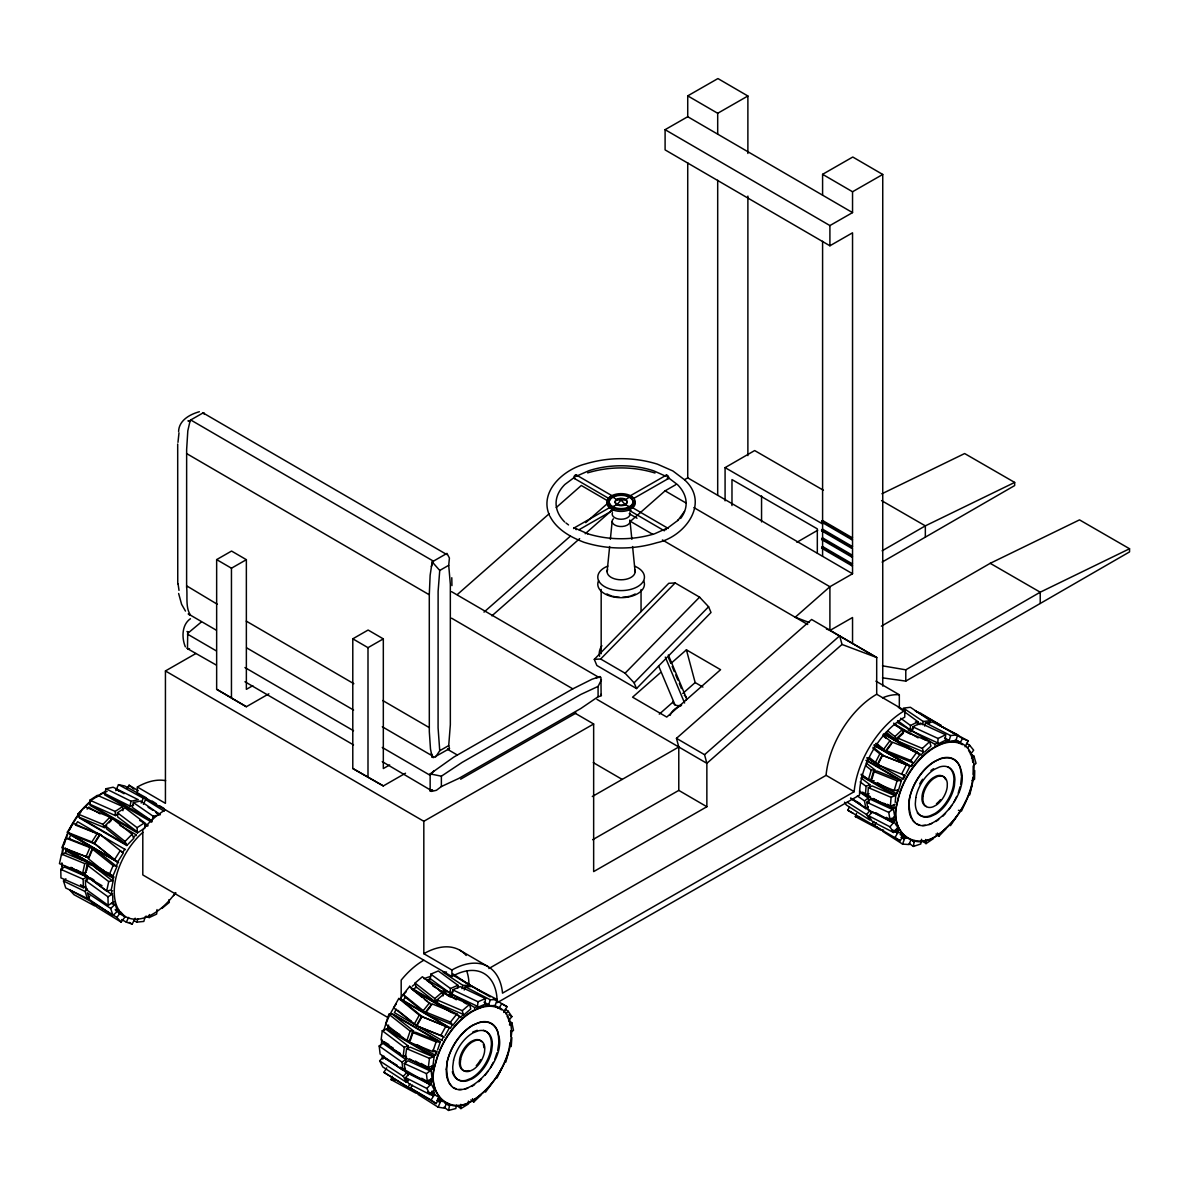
<?xml version="1.0" encoding="UTF-8"?>
<svg xmlns="http://www.w3.org/2000/svg" width="1189" height="1189" viewBox="0 0 1189 1189"><rect width="100%" height="100%" fill="white"/><g stroke="black" fill="none" stroke-linecap="round" stroke-linejoin="round"><path stroke-width="1.5" d="M177.696 444.002L177.756 583.814M429.288 594.782L430.136 575.268L432.172 561.877L446.96 553.39L449.412 558.013L448.714 565.31L450.334 584.26L450.334 724.77L448.714 745.577L449.531 748.594L433.48 757.601L432.172 757.215L430.492 749.025L429.318 731.666L429.288 594.782L186.614 453.574M974.727 770.517L974.534 779.315L972.022 780.683M177.978 442.308L179.004 432.826M204.627 414.381L203.066 412.91L446.796 554.55M488.857 968.545L826.117 775.332L826.177 774.143A71.771 41.6 -59.8 0 1 876.694 694.257L876.694 657.517L811.611 619.484L676.467 738.339L678.785 746.989L678.785 790.388L706.861 806.736L593.653 871.596L593.653 723.997L574.391 712.806M195.873 653.519L165.434 670.953L423.819 821.287L423.819 953.697L451.909 970.031A71.771 41.6 -59.8 0 1 502.427 992.042L502.486 993.157L854.192 791.681L854.267 790.477A71.771 41.6 -59.8 0 1 904.77 710.591L876.694 694.257M913.271 728.471L910.254 729.957L910.506 725.483L900.682 718.245M945.612 734.757L938.076 738.488L937.749 744.076L945.285 740.361L945.612 734.757L920.316 723.09L912.78 726.806L912.528 731.28L937.824 742.962L935 744.359L897.413 722.496M917.878 724.755L918.042 721.768L898.394 707.292M934.926 745.473L935 744.359M511.225 1046.558L511.864 1037.551M145.994 916.11L149.16 917.581L149.398 914.564M157.022 909.57L156.666 914.088L149.16 917.581M869.114 793.658L865.369 795.396L866.082 786.33L860.167 781.946M861.802 776.372L894.856 795.604L872.117 785.914L868.356 787.653L867.628 796.719L890.368 806.395L895.064 804.225M869.56 788.218L869.843 784.606L860.97 778.007M890.368 806.395L891.096 797.329L895.793 795.159L895.213 802.412M887.44 804.314L893.86 808.044L894.128 804.656M607.118 571.671L609.645 546.509M610.358 539.316L612.157 521.332M62.586 854.163L63.121 849.05M427.386 981.074L427.52 979.929L430.314 978.725L449.977 993.068L452.979 991.789M430.195 979.87L430.804 974.163L438.28 970.937L457.943 985.295L457.631 988.341M449.977 993.068L450.468 988.505L430.804 974.163M485.498 998.552L478.008 1001.762L477.413 1007.484L484.904 1004.274L485.498 998.552L460.217 986.617L452.727 989.828L452.251 994.405L477.532 1006.34L474.723 1007.544L427.52 979.929M474.604 1008.688L474.723 1007.544M908.708 806.662L909.585 798.473A37.216 21.565 -59.8 0 1 935.104 761.332A37.216 21.565 -59.8 0 1 960.623 769.238C973.345 799.84 907.623 860.033 909.139 800.063A37.394 21.67 -59.8 0 1 933.722 761.852L940.618 758.523A37.394 21.67 -59.8 0 1 960.355 767.648L961.5 776.417M960.667 784.547L961.44 777.324M972.81 777.443L972.305 782.05A54.501 31.583 -59.8 0 1 944.854 829.134C919.781 854.921 887.544 835.926 897.65 801.49A54.501 31.583 -59.8 0 1 962.421 744.7M973.152 774.381L973.197 765.984M601.456 679.722L598.082 686.41L580.812 694.45L462.031 762.446L441.372 776.194L430.15 773.89L453.782 757.096L572.801 688.862L592.018 679.231L599.984 676.6L600.965 677.552L601.114 695.937L598.082 696.754L580.812 708.51L458.642 778.498L441.372 786.538L436.408 790.299L431.577 791.384L430.15 790.923L430.15 773.89M421.114 1063.397L431.592 1069.535L432.528 1069.164L434.134 1056.486L386.915 1028.871L382.264 1030.714L381.089 1039.944L403.13 1056.545L405.612 1055.564M403.13 1056.545L404.29 1047.316L382.264 1030.714M407.634 1048.921L408.02 1045.844L385.994 1029.243L433.197 1056.843L410.294 1047.167L406.564 1048.639L405.404 1057.868L428.308 1067.559L432.959 1065.701M428.308 1067.559L429.467 1058.329L434.134 1056.486M431.592 1069.535L432.038 1066.072M446.217 1069.074L447.495 1060.737A37.216 21.506 -59.7 0 1 474.114 1024.71A37.216 21.506 -59.7 0 1 498.429 1034.876C509.546 1066.845 442.204 1123.783 446.975 1062.342A37.394 21.61 -59.7 0 1 472.746 1025.141L479.613 1022.272A37.394 21.61 -59.7 0 1 498.25 1033.211L498.904 1042.307M497.686 1050.571L498.8 1043.229M510.051 1042.708L509.07 1048.951A54.501 31.494 -59.7 0 1 480.059 1095.01C452.667 1120.395 424.428 1095.262 435.754 1062.877A54.501 31.494 -59.7 0 1 501.431 1009.862M909.169 843.417L913.39 846.419L914.371 840.549M921.549 839.3L920.762 843.997L913.39 846.419M178.603 431.548C178.855 420.43 189.794 414.381 199.351 411.736M432.172 561.877L439.737 570.452L438.117 591.26L438.087 727.891L439.737 750.72L435.605 756.962M443.973 1107.241L448.535 1110.437L449.784 1104.507L446.633 1102.664M456.472 1105.384L455.803 1108.549L448.535 1110.437M86.693 870.526L88.387 862.709L65.142 853.212L66.837 849.422M87.035 864.923L108.719 881.569L113.267 880.455L111.201 889.996L106.653 891.111L84.969 874.45L87.035 864.923L90.661 864.031L112.361 880.677L114.04 876.888M90.661 864.031L90.453 864.968L88.194 863.645M66.049 852.989L61.516 854.103L59.45 863.645L82.695 873.142L86.321 872.25M82.695 873.142L84.761 863.6L88.387 862.709M106.653 891.111L108.719 881.569M431.339 566.529L433.405 561.163L190.73 419.97L190.181 420.549M105.925 788.753L131.087 801.237L138.296 799.721L113.118 787.222L105.925 788.753L104.513 794.728L151.716 822.194M151.999 821.005L132.232 807.361L133.361 802.56L140.555 801.029L160.322 814.688L153.128 816.219L151.999 821.005L104.795 793.539L129.958 806.038L131.087 801.237M969.734 794.921L972.008 785.335M505.771 1062.178L508.461 1052.533M922.322 724.725L923.259 721.5L930.274 720.683L929.352 723.893M924.596 726.048L925.518 722.823L932.548 722.005L957.635 734.757L955.911 740.806L950.635 741.416M946.251 741.936L946.607 740.732L949.238 740.42L944.527 738.027M948.881 741.624L950.62 735.59L957.635 734.757M133.703 920.524L136.839 922.129L137.79 918.904M145.251 916.585L143.824 921.43L136.839 922.129M868.371 779.746L871.255 770.071L874.732 769.714L871.864 779.389L868.371 779.746L861.237 774.173M866.811 760.261L901.425 780.4L898.557 790.076L894.187 790.507L870.645 781.054L873.514 771.393L877.006 771.037L900.549 780.489L865.934 760.351M894.187 790.507L897.071 780.831L901.425 780.4M877.348 782.585L896.595 793.791L897.68 790.165M898.185 791.279L896.595 793.791M958.185 793.152L960.103 786.702M189.541 648.926L187.476 648.391L187.713 633.365L201.06 622.233M461.941 988.668L463.011 985.443L469.848 985.161L453.009 973.954M464.215 990.006L465.285 986.766L472.122 986.484L497.151 999.533L495.159 1005.582L490.031 1005.79M485.751 1005.968L486.152 1004.75L488.724 1004.646L484.027 1002.208M488.322 1005.864L490.314 999.815L497.151 999.533M437.611 1049.872L440.346 1041.802L393.143 1014.187L388.892 1014.276L385.608 1023.967L406.846 1040.732L410.25 1040.672L413.534 1030.982L392.296 1014.202L439.499 1041.817L415.793 1032.305L412.405 1032.379L409.12 1042.069L432.826 1051.581L437.062 1051.492L436.244 1053.9M399.757 1034.534L387.777 1027.519L388.595 1025.096M406.846 1040.732L410.131 1031.056L413.534 1030.982M432.826 1051.581L436.11 1041.891L440.346 1041.802M417.012 1044.626L434.981 1055.133L436.214 1051.507L432.826 1050.14M494.832 1059.191L497.017 1052.741M883.561 830.115L880.261 829.877L855.322 816.62L856.556 813.395M882.535 831.2L902.54 844.086L904.844 838.037L908.128 838.275M910.967 839.731L909.124 844.562L902.54 844.086M69.869 838.795L65.9 838.126L61.813 847.757L88.997 857.759L93.084 848.114L69.081 838.661L70.612 835.035L118.603 862.634M85.816 857.224L89.903 847.579L93.084 848.114M92.177 848.901L88.09 858.547L109.016 875.223L112.985 875.892L117.072 866.261L113.118 865.592L92.177 848.901L95.343 849.436L116.284 866.127L117.815 862.501M109.016 875.223L113.118 865.592M418.959 1093.598L415.778 1093.092L390.928 1079.567L392.296 1076.357M418.052 1094.43L438.147 1107.182L440.688 1101.163L445.459 1101.921M446.529 1103.392L444.493 1108.207L438.147 1107.182M115.823 790.655L118.484 784.651L124.711 785.974L146.41 797.849M141.149 803.021L143.289 798.22L147.956 799.216M143.423 804.344L145.548 799.543L150.23 800.524M965.795 801.386L961.529 810.987L958.423 810.318M190.181 420.505L187.817 430.79L186.643 449.487L186.614 586.994C187.669 595.912 185.246 608.292 190.73 615.308L216.264 630.17M954.187 801.668L956.744 796.377M496.987 1077.992L501.624 1068.48M121.664 919.558L126.302 922.144L128.635 917.388M126.302 922.144L132.232 924.106L135.145 918.176M873.098 747.212L882.743 754.97L877.898 764.408L875 763.293L879.83 753.856L872.949 748.312M866.677 757.869L902.644 778.795L904.457 775.258L877.274 764.616L882.104 755.178L909.288 765.82L874.673 745.681M905.988 773.965L910.016 766.102L906.39 764.705L901.559 774.143L905.186 775.54L903.372 779.077L902.644 778.795M490.522 1067.603L493.272 1062.386M954.678 740.331L960.013 743.14L962.51 738.443L968.188 740.925L965.067 746.781M451.597 618.191L572.801 688.862M402.194 1000.217L398.761 998.492L393.589 1007.782L416.878 1025.78L421.174 1018.052M442.308 1040.598L394.406 1012.642L396.338 1009.164M414.129 1024.413L419.286 1015.124L398.761 998.492M441.609 1040.256L443.556 1036.778L416.388 1025.735L421.56 1016.446L449.397 1027.831L445.102 1035.574M416.388 1025.735L440.792 1035.396L445.964 1026.107M494.015 1005.418L499.023 1008.302L501.684 1003.694L507.049 1006.697L503.735 1012.448M853.033 813.291L847.712 810.185L849.496 807.123M873.96 821.361L872.176 824.423L879.771 828.852M876.234 822.684L874.45 825.746L900.236 840.757L903.595 835.02L895.124 830.071M898.275 831.899L894.931 837.651L900.236 840.757M900.103 834.529L904.918 837.338L905.587 836.179M186.614 586.994L187.149 586.147L217.379 604.309M383.898 1072.344L413.222 1090.476L383.898 1072.344L386.722 1067.856M408.228 1086.85L410.116 1083.848M431.488 1092.513L439.633 1097.967L436.095 1103.585L410.502 1088.173L412.39 1085.185M436.095 1103.585L431.102 1099.959L434.639 1094.341M437.805 1098.695L440.792 1100.449L441.505 1099.32M117.622 861.98L114.516 859.692L120.178 850.715L123.299 853.003L117.622 861.98L67.312 832.226L72.975 823.249L100.069 834.782L75.472 825.077L77.597 821.718L125.425 849.645M67.312 832.226L91.895 841.931L97.572 832.954M114.516 859.692L94.169 843.254L99.846 834.277L102.328 836.105M94.169 843.254L116.998 861.535L69.794 834.054L94.392 843.759L99.118 836.283M124.8 849.184L122.675 852.543L99.846 834.277M127.164 788.158L129.096 785.201L138.206 790.655M950.457 825.642L956.387 816.888M948.926 809.59L951.72 805.518M684.463 511.389L677.849 520.514L678.488 519.935L667.876 527.857L654.559 533.802C632.697 540.43 609.036 540.401 587.217 533.638M485.513 1092.126L491.711 1083.61M115.496 910.388L120.015 913.182L118.41 911.398L119.197 910.343M116.894 917.418L120.788 912.112L125.053 916.838L121.159 922.129L97.097 907.296L92.831 902.57L116.894 917.418L121.159 922.129M891.022 744.537L885.82 751.597L883.695 749.233L889.937 740.762L882.743 734.965M885.968 750.541L892.211 742.085L917.016 751.983L919.677 754.941L913.434 763.412L910.774 760.44L885.968 750.541L888.094 752.919L912.899 762.818L911.101 766.578L912.662 764.468M910.774 760.44L917.016 751.983M485.008 1075.302L487.936 1071.348M967.474 748L969.585 745.221L966.583 743.348M970.506 754.346L973.672 750.17L969.585 745.221M405.642 997.72L403.22 994.48L409.7 986.305L431.681 1005.106M403.22 1000.796L405.167 997.081L425.201 1013.281L430.596 1006.474M425.201 1013.281L423.269 1010.68L429.749 1002.505M425.543 1012.017L432.008 1003.843L456.918 1013.92L459.34 1017.16L452.86 1025.334L450.438 1022.094L425.543 1012.017L427.475 1014.618L452.37 1024.695L450.423 1028.411M450.438 1022.094L456.918 1013.92M505.994 1013.875L508.179 1011.2L505.206 1009.312M508.595 1020.638L511.894 1016.61L508.179 1011.2M173.579 895.659L175.779 892.984M844.547 802.189L846.315 805.012L870.11 820.217L866.573 814.554L869.902 810.616L850.581 798.28M897.68 827.559L893.519 832.478L872.369 821.525L868.847 815.877L872.176 811.938L893.325 822.892L876.011 812.815M893.519 832.478L889.981 826.831L894.158 821.911L886.281 817.333M899.018 829.669L898.171 830.665L896.848 828.54M408.734 1079.85L406.445 1082.362L382.799 1066.949L379.663 1060.87L383.958 1056.159M406.445 1082.362L403.309 1076.298L406.742 1072.523L383.096 1057.095L397.26 1065.389M421.723 1078.245L431.161 1083.774L434.297 1089.837L430.002 1094.564L408.704 1083.699L405.583 1077.62L409.016 1073.845L430.314 1084.71L400.411 1067.217M430.002 1094.564L426.881 1088.485L431.161 1083.774M942.699 816.353L945.523 813.395M936.04 833.979L938.864 836.239L945.85 828.941M106.668 825.181L104.335 827.589L79.232 817.229L126.45 844.695L106.609 828.911L105.212 825.671L112.242 818.463L132.068 834.232L133.807 838.29L126.792 845.498L79.589 818.032L77.85 813.989L84.865 806.766L109.968 817.14L111.35 820.38L109.016 822.788M87.124 809.115L88.878 807.301L100.114 813.841M104.335 827.589L102.953 824.349L109.968 817.14M126.792 845.498L125.053 841.455L132.068 834.232M133.465 837.472L136.096 834.767L120.044 825.434M594.292 659.375L668.768 583.294L675.144 582.937L699.563 597.146L708.599 606.747L711.007 612.498L636.531 688.565L596.863 665.498L594.292 659.375L600.653 659.003L625.072 673.212L634.109 682.813L636.531 688.565M600.653 659.003L675.144 582.937M625.072 673.212L699.563 597.146M634.109 682.813L708.599 606.747M478.647 1081.737L481.515 1078.928M470.918 1099.81L473.742 1102.054L480.876 1095.143M89.77 896.209L87.377 898.453L65.752 887.99L63.478 881.019L65.885 878.775M87.377 898.453L85.103 891.468L87.496 889.223M114.337 901.648L113.445 902.496L114.293 905.111L111.38 903.15M110.696 908.485L115.184 904.279L117.458 911.25L112.955 915.456L89.636 899.776L87.377 892.79L110.696 908.485L112.955 915.456M902.124 729.808L903.254 733.316L896.06 740.034L894.931 736.541L902.124 729.808L893.652 723.135M921.074 755.297L923.496 751.909L898.334 741.356L897.205 737.864L904.398 731.131L929.575 741.683L930.987 746.053L924.983 751.656M923.779 752.786L922.367 748.416L929.575 741.683M433.792 770.858L430.15 775.317L382.264 747.45M971.547 758.359L973.969 756.174L971.071 754.198M973.613 765.523L976.035 763.338L973.969 756.174M457.319 594.545L549.259 513.663M556.229 507.54L581.302 485.484L607.832 500.911M484.012 612.112L570.378 536.135M585.701 522.655L607.995 503.051M491.889 615.843L579.652 538.647M585.226 533.742L611.696 510.467M675.664 484.77L665.097 490.834L630.408 521.347L652.806 534.381M660.177 672.9L632.578 697.185L666.747 717.071L720.579 669.704L686.41 649.833L671.22 663.18M659.271 714.143L673.078 702M682.739 693.499L695.164 682.56L686.41 649.833M706.861 806.736L706.861 763.323L704.557 754.688L839.687 635.818L842.005 644.453L876.873 657.591L829.907 630.467L829.907 586.727L693.9 507.584M842.005 644.453L706.861 763.323L596.937 699.355M190.418 618.741C181.664 624.79 181.635 637.958 185.35 646.831M416.209 987.658L415.08 983.065L422.392 976.749L442.115 992.265L443.036 995.936M413.475 990.036L415.987 986.736L435.709 1002.253L438.147 1000.142M435.709 1002.253L434.802 998.582L442.115 992.265M437.062 999.904L444.389 993.588L469.61 1004.363L470.755 1008.956L463.428 1015.272L462.283 1010.68L437.062 999.904L437.983 1003.575L463.205 1014.351L460.678 1017.635M462.283 1010.68L469.61 1004.363M509.412 1024.829L511.864 1022.793L508.981 1020.801M511.047 1032.334L513.499 1030.298L511.864 1022.793M161.927 908.426L169.314 902.392L168.793 899.865M868.356 806.736L865.874 808.683L864.507 800.925L868.208 798.012L859.602 792.023M883.917 803.274L893.37 808.773L894.737 816.516L890.1 820.172L868.148 809.991L866.781 802.248L870.482 799.335L892.434 809.501L873.558 798.518M890.1 820.172L888.733 812.414L893.37 808.773M891.126 818.285L894.321 820.157L895.258 819.429M575.313 476.685L564.924 484.428A65.023 37.543 0 0 0 564.671 521.986M935.936 821.51L938.716 819.489M405.434 1068.406L402.937 1070.204L380.123 1054.049L379.187 1045.993L383.869 1042.619L393.306 1048.148M402.937 1070.204L402.001 1062.149L405.746 1059.458L382.932 1043.303L400.247 1053.424M415.347 1061.034L431.087 1070.234L432.008 1078.289L427.327 1081.663L405.211 1071.527L404.275 1063.486L408.02 1060.781L430.15 1070.903L409.685 1058.938M404.275 1063.486L426.405 1073.608L431.087 1070.234M428.426 1080.236L431.429 1081.99L432.365 1081.306M921.817 840.415L926.023 843.625L933.543 838.513M92.266 799.647L102.432 792.914A54.991 31.865 -59.8 0 1 105.806 791.354M471.81 1086.478L474.604 1084.636M118.439 813.648L115.437 815.609L90.141 804.373L137.344 831.839L117.696 816.932L117.443 812.741L124.979 807.836L144.627 822.758L144.939 827.99L137.404 832.894L90.201 805.429L89.888 800.197L97.409 795.292L122.705 806.514L122.957 810.705M89.888 800.197L115.17 811.418L122.705 806.514M137.404 832.894L137.092 827.663L144.627 822.758M144.88 826.935L147.704 825.092L139.678 820.425M456.71 1105.413L460.916 1108.594L468.466 1103.957L468.377 1101.118M85.861 886.236L83.349 887.752L60.951 877.883L60.758 869.322L65.469 866.484M60.758 869.322L83.156 879.176L86.931 876.902L87.005 880.336M112.717 895.659L112.881 902.51L108.169 905.349L85.623 889.075L85.43 880.499L89.19 878.225L111.736 894.514L111.662 891.304L112.613 890.724M108.169 905.349L107.961 896.788L112.687 893.95M725.082 500.837L725.082 467.634L754.658 450.557L823.412 490.254M796.898 542.273L817.705 530.249M882.119 550.819L925.339 525.865L1014.663 482.422L1014.663 485.573L882.119 562.1M881.376 626.157L990.214 563.318L1079.523 519.875L1129.55 548.753L1129.55 551.904L905.78 681.104L882.476 677.849M882.476 665.825L905.78 669.823L1040.226 592.196L1129.55 548.753M687.732 116.715L665.097 129.675L829.907 225.568L852.543 212.608L687.732 116.715L687.732 95.863L717.933 78.563L747.881 95.997L747.881 153.455M687.732 95.863L717.695 113.282L747.881 95.997M190.641 420.014L203.141 412.865M822.595 195.174L822.595 174.322L852.781 157.022L882.743 174.456L882.743 686.098M822.595 174.322L852.543 191.756L882.743 174.456M268.877 693.811L246.361 706.727L216.651 689.293L216.651 559.603L231.558 551.057L246.361 559.677L246.361 689.352L252.796 685.667M216.651 559.603L231.454 568.208L246.361 559.677M665.097 129.675L665.097 149.888L829.907 245.781L852.543 232.806L852.543 537.933L851.606 538.483L851.606 539.568L852.543 539.018L852.543 546.613L851.606 547.163L821.644 529.729L822.595 529.194L852.543 546.613M439.737 570.452L448.714 565.31M405.523 773.207L383.319 785.929L352.791 768.495L352.791 638.82L368.114 630.036L383.319 638.879L383.319 768.57L389.665 764.928M573.96 528.05L610.18 507.302M630.051 495.917L666.286 475.154M631.047 496.006L625.355 499.811A5.975 3.448 0 0 0 624.121 499.261M609.779 508.208A1.992 1.144 60.2 0 1 611.176 507.391L616.868 504.686L621.119 500.079L625.355 499.811M352.791 638.82L367.995 647.663L383.319 638.879M579.102 529.699L612.172 510.75M633.618 498.473L668.263 478.617M684.715 479.583L687.732 477.859L852.543 573.752L829.907 586.727L795.218 617.24L809.085 622.456M851.606 539.568L821.644 522.134L821.644 521.05L822.595 520.514L852.543 537.933M821.644 522.134L822.595 521.599L822.595 529.194M821.644 529.729L821.644 530.814L822.595 530.279L822.595 537.874L852.543 555.308L851.606 555.843L851.606 556.928L852.543 556.393L852.543 563.987L851.606 564.522L851.606 565.607L852.543 565.072L852.543 573.752M439.737 750.72L448.714 745.577M432.172 757.215L433.405 756.516M851.606 556.928L821.644 539.494L822.595 537.874M821.644 539.494L822.595 538.959L822.595 546.554L852.543 563.987M851.606 565.607L821.644 548.174L822.595 546.554M821.644 548.174L822.595 547.639L822.595 556.318M821.644 530.814L851.606 548.248L852.543 547.698L852.543 555.308M460.633 779.181L576.085 713.043M423.819 821.287L593.653 723.997M829.907 630.467L852.543 617.507L852.543 643.457M592.3 796.526L678.785 746.989M592.672 839.716L678.785 790.388M497.195 1002.684L859.484 795.144L859.87 788.114A63.805 36.978 -59.8 0 1 904.77 717.101L904.77 710.591M910.506 725.483L918.042 721.768M881.941 493.762L964.636 453.544L1014.663 482.422M866.082 786.33L869.843 784.606M893.86 808.044L894.797 807.613M449.204 749.174L447.554 749.04M576.903 475.972L588.823 470.74A65.023 37.543 0 0 1 653.846 470.889L665.691 476.18M450.468 988.505L457.943 985.295M929.055 824.661L931.834 823.487M404.29 1047.316L408.02 1045.844M472.791 1032.037L477.25 1030.283M464.988 1089.154L467.738 1088.173M430.15 790.923L432.573 790.165M587.663 472.865C609.526 466.237 633.187 466.266 655.02 473.014M596.343 677.745L599.048 677.329M129.958 806.038L133.554 805.265M870.645 781.054L874.138 780.712M922.545 825.538L925.369 825.27M432.216 790.12L430.388 789.986L382.264 761.629M446.529 972.052L443.111 972.201L463.011 985.443M387.777 1027.519L388.625 1027.504M434.981 1055.133L435.828 1055.119M458.642 1089.525L461.391 1089.481M855.322 816.62L858.621 816.858M390.928 1079.567L395.699 1080.34M112.197 875.758L64.994 848.292L103.547 870.407M916.882 824.051L919.677 824.913M826.429 628.996L829.907 630.304M879.83 753.856L882.743 754.97M877.274 764.616L880.172 765.731M882.104 755.178L906.39 764.705M65.9 838.126L89.903 847.579M64.994 848.292L88.997 857.759M448.714 1027.489L421.56 1016.446M873.514 771.393L897.071 780.831M412.405 1032.379L436.11 1041.891M61.516 854.103L84.761 863.6M77.85 813.989L102.953 824.349M897.205 737.864L922.367 748.416M453.232 1087.549L455.892 1088.663M406.564 1048.639L429.467 1058.329M868.356 787.653L891.096 797.329M64.533 867.049L86.931 876.902M573.99 527.648L587.693 533.772M912.78 726.806L938.076 738.488M866.781 802.248L888.733 812.414M452.727 989.828L478.008 1001.762M63.478 881.019L85.103 891.468M419.286 1015.124L422.036 1016.491L401.51 999.875L449.397 1027.831M440.792 1035.396L444.24 1037.12M925.518 722.823L950.62 735.59M405.583 1077.62L426.881 1088.485M868.847 815.877L889.981 826.831M465.285 986.766L490.314 999.815M118.484 784.651L143.289 798.22M124.102 793.702L116.344 789.451L119.495 791.279M352.791 768.495L383.319 785.929M482.571 992.429L454.466 976.08M129.14 922.382L132.232 924.106M968.188 740.925L937.913 724.443L962.51 738.443M956.461 740.361L959.538 742.114M955.406 740.509L960.013 743.14M410.502 1088.173L431.102 1099.959M881.569 500.599L925.339 525.865L925.339 537.146M990.214 563.318L1040.226 592.196L1040.226 603.477M725.082 467.634L822.625 523.963M821.644 521.05L852.543 539.018M821.644 538.409L852.543 556.393M821.644 547.089L852.543 565.072M665.097 490.834L685.89 502.932M576.308 474.961L612.261 495.872M631.968 507.346L667.921 528.258M611.25 495.962L616.898 499.796L621.119 500.079L625.325 504.701L630.973 507.435A1.992 1.159 -59.8 0 1 632.385 508.253M574.302 478.409L608.694 498.414M629.977 510.794L664.354 530.799M629.219 513.707L637.022 518.241M662.407 539.955L807.688 624.493M875.936 681.163L899.33 694.777L899.33 707.396M956.253 740.123L959.389 741.951M915.456 721.842L920.167 724.591M908.173 729.912L911.324 731.74M922.337 738.146L925.488 739.989M894.5 724.131L918.116 737.864M894.782 724.993L904.235 730.492M907.37 732.32L910.521 734.148M884.824 733.494L920.791 754.421M888.034 736.065L894.321 739.736M884.512 734.207L912.84 750.69M915.991 752.518L919.142 754.346M883.472 733.881L914.95 752.191M874.599 745.057L910.566 765.984M873.826 745.042L910.016 766.102M861.178 775.02L895.793 795.159M695.164 682.56L702.922 687.079M862.545 792.112L870.407 796.689M826.117 775.332L854.192 791.681M850.834 798.176L860.271 803.66M911.027 839.895L914.163 841.723L911.354 839.716M901.693 836.209L904.844 838.037M901.232 837.413L904.383 839.241L901.307 837.264M847.712 810.185L877.497 827.529M451.493 591.632L598.379 677.091M676.467 738.339L704.557 754.688M593.281 762.61L622.174 779.419M246.272 621.134L353.832 683.705M382.739 700.529L429.288 727.609M447.688 749.412L457.319 755.015M246.599 647.827L353.579 710.056M382.308 726.776L431.8 755.58M187.476 634.109L216.22 650.829M244.949 667.549L353.519 730.73M216.22 665.023L187.713 648.793M244.949 681.743L353.519 744.909M216.651 689.293L231.454 697.898L231.454 568.208M231.558 698.106L246.361 706.727M459.846 950.219L487.936 966.553M497.106 1001.123L496.809 996.114A63.805 36.978 -59.8 0 0 451.909 976.541L137.359 793.524L137.359 787.014L165.434 803.348L165.434 670.953M155.685 812.34L158.836 814.183L155.818 812.087M388.342 1017.799L142.799 874.926L142.799 829.818A63.805 36.978 -59.8 0 1 165.434 809.858M106.698 872.236L112.985 875.892M65.93 849.645L113.133 877.11M65.722 850.581L82.294 860.212M96.354 868.401L112.925 878.047M76.572 869.858L87.585 876.263M90.736 878.091L93.886 879.919M70.954 867.331L94.555 881.064M70.879 867.569L102.031 885.701M80.466 884.765L86.752 888.436M115.199 909.54L118.41 911.398M118.766 913.182L125.053 916.838M477.205 989.426L490.21 996.887M493.272 998.671L507.049 1006.697M495.962 1006.518L499.023 1008.302M902.927 836.164L904.918 837.338M428.961 981.995L432.112 983.838M443.125 990.274L446.276 992.116M449.427 993.959L452.578 995.802M463.591 1002.238L466.742 1004.081M432.751 985.949L456.353 999.756M439.276 990.556L444.002 993.32M447.138 995.148L450.289 996.991M413.237 989.114L460.455 1016.729M409.7 986.305L411.647 988.906L454.124 1013.756M413.698 990.467L451.463 1012.552M402.729 1000.142L449.947 1027.757M384.389 1041.921L388.877 1044.551M403.398 1055.267L406.534 1057.095M431.622 1091.309L434.609 1093.063L433.435 1090.789M430.314 1094.311L433.301 1096.065M444.805 1102.931L449.531 1105.681L444.983 1102.485M437.537 1099.32L440.688 1101.163M437.032 1100.524L440.183 1102.366L437.091 1100.405M461.406 980.004L480.297 991.091M151.791 800.866L156.428 803.764M159.534 805.696L164.171 808.594M145.548 799.543L164.141 811.151M148.075 807.242L152.712 810.155M508.907 1014.722L511.894 1016.61M847.237 802.218L866.573 814.554M379.663 1060.87L403.309 1076.298M930.274 720.683L910.432 707.292L903.417 708.124L923.259 721.5M133.361 802.56L153.128 816.219M857.328 795.931L864.507 800.925M851.517 798.696L865.874 808.683M379.187 1045.993L402.001 1062.149M85.43 880.499L107.961 896.788M438.919 1099.097L440.792 1100.449M897.621 720.668L910.254 729.957M91.895 841.931L94.392 843.759M859.439 790.997L865.369 795.396M684.448 479.717L672.915 470.978L657.354 464.126C634.019 456.903 608.723 456.858 585.36 463.963L584.869 464.082C563.779 469.596 538.959 491.28 549.392 515.238M667.282 476.893L677.552 484.681A65.023 37.543 0 0 1 680.613 518.478M565.964 522.967L568.55 524.929M117.443 812.741L137.092 827.663M866.187 763.041L874.732 769.714M865.547 765.612L871.255 770.071M415.08 983.065L434.802 998.582M887.871 730.967L894.931 736.541M886.177 732.231L896.06 740.034M388.892 1014.276L410.131 1031.056M105.212 825.671L125.053 841.455M869.649 757.765L876.531 763.293M868.119 757.75L875 763.293M883.427 736.169L886.31 738.488M876.516 743.422L883.695 749.233M875.758 743.467L885.82 751.597M411.647 988.906L421.664 997.006M424.518 999.325L427.386 1001.628M403.22 994.48L423.269 1010.68M129.096 785.201L133.926 789.11M397.706 1010.264L411.394 1021.351M912.483 820.247L915.04 822.625M889.937 740.762L892.062 743.125M449.16 1083.298L451.523 1085.929M600.965 694.346L601.456 695.372M685.087 480.297C710.115 503.69 684.255 536.997 657.354 542.585L656.878 542.704C633.499 549.794 608.203 549.764 584.869 542.541L584.379 542.422C570.705 537.205 556.779 529.655 549.838 516.085M185.484 611.087L181.605 604.324L178.632 593.504M894.158 821.911L896.803 826.147M869.902 810.616L871.671 813.439M406.742 1072.523L408.303 1075.555M432.335 756.055L431.339 753.499M599.746 677.537L599.984 676.6M909.674 814.391L911.606 818.626M937.437 833.043L938.864 836.239M136.096 834.767L136.438 835.585M88.878 807.301L89.234 808.119M668.307 654.99L686.157 697.453M668.59 658.007L670.73 663.105M672.171 666.494L674.312 671.592M675.738 674.995L677.879 680.078M679.305 683.482L681.446 688.58M665.305 657.116L684.611 703.011M658.572 665.825L674.995 704.869M446.752 1077.071L448.402 1081.574M472.523 1098.666L473.742 1102.054M179.004 590.368L178.053 583.68M893.816 817.244L894.321 820.157M868.208 798.012L869.04 802.664M62.066 863.095L62.512 866.677M908.693 806.9L909.466 813.217M972.78 762.476L972.364 758.983A54.501 31.583 -59.8 0 0 968.545 750.437M431.072 1078.958L431.429 1081.99M426.405 1073.608L427.327 1081.663M405.746 1059.458L406.133 1062.684M630.066 521.377L631.864 539.36M632.593 546.554L635.104 571.731M925.666 839.508L926.023 843.625M61.709 863.303L62.2 870.125M446.187 1069.297L446.618 1075.852M510.676 1030.729L511.017 1036.466M147.704 825.092L147.763 826.147M115.17 811.418L115.437 815.609M469.105 986.35L468.719 979.766A63.805 36.978 -59.8 0 0 466.712 970.982M460.782 1104.343L460.916 1108.594M451.79 577.735L451.939 585.627M83.156 879.176L83.349 887.752M905.78 669.823L905.78 681.104M852.543 191.756L852.543 212.608M851.606 547.163L851.606 548.248M829.907 225.568L829.907 245.781M822.595 241.263L822.595 520.514M817.319 553.004L817.319 528.867L731.978 479.583L731.978 505.578M761.554 495.932L761.554 521.926M747.881 196.096L747.881 455.625M717.695 113.282L717.695 134.134M717.695 180.282L717.695 495.293M687.732 162.848L687.732 477.859M641.049 589.536L641.049 611.577M601.173 589.447L601.173 653.757M598.082 686.41L598.082 696.754M451.909 970.031L451.909 976.541M441.372 776.194L441.372 786.538M401.183 1000.008L401.183 980.152A63.805 36.978 -59.8 0 1 423.819 960.207M367.995 647.663L367.995 777.353M137.359 787.014A71.771 41.6 -59.8 0 1 165.657 780.668M635.164 593.98A19.931 11.504 0 0 1 631.017 595.793M629.471 596.254A19.931 11.504 0 0 1 622.768 597.279M619.306 597.279A19.931 11.504 0 0 1 612.617 596.224M611.072 595.748A19.931 11.504 0 0 1 606.955 593.92M643.665 580.752A23.319 13.465 0 0 1 621.03 597.651A23.319 13.465 0 0 1 598.602 580.648M634.569 566.127A23.319 13.465 0 0 1 638.478 586.118A23.319 13.465 0 0 1 603.626 586.043A23.319 13.465 0 0 1 607.817 566.068M599.613 656.313A21.253 14.996 -15 0 1 601.902 645.716M684.314 695.372A7.045 5.261 -22.8 0 1 686.276 700.247M681.624 705.003A7.045 5.261 -22.8 0 1 672.855 701.451M423.819 953.697A71.771 41.6 -59.8 0 1 466.192 955.466M882.595 697.824A63.805 36.978 -59.8 0 1 899.33 694.777M670.135 715.332A15.947 11.266 -15 0 1 681.074 705.716M634.644 569.635A14 8.085 0 0 1 621.059 579.786A14 8.085 0 0 1 607.609 569.576M629.769 520.039A8.962 5.172 0 0 1 619.915 526.489A8.962 5.172 0 0 1 613.375 518.761M629.769 512.741A8.962 5.172 0 0 1 621.074 519.236A8.962 5.172 0 0 1 612.469 512.712M634.644 501.268A14 8.085 0 0 1 633.202 507.406M608.961 507.346A14 8.085 0 0 1 609.021 499.261M630.973 510.69A1.992 1.159 -59.8 0 1 629.561 509.873A1.992 1.159 -59.8 0 1 630.973 507.435L630.973 509.07A14 8.085 0 0 1 611.176 509.026L611.176 507.391A1.992 1.144 60.2 0 1 612.588 509.843A1.992 1.144 60.2 0 1 611.176 510.646M629.694 496.437A1.992 1.144 60.2 0 1 631.418 496.274A1.992 1.144 60.2 0 1 632.399 498.845M610.031 497.478A1.992 1.159 -59.8 0 1 611.443 495.872A1.992 1.159 -59.8 0 1 612.617 496.393M626.306 500.539A5.975 3.448 0 0 1 623.616 505.384A5.975 3.448 0 0 1 615.486 503.423A5.975 3.448 0 0 1 619.588 498.904M665.87 476.076A1.992 1.144 60.2 0 1 667.282 475.258A1.992 1.144 60.2 0 1 668.679 477.71A1.992 1.144 60.2 0 1 667.282 478.513M665.691 529.878A1.992 1.159 -59.8 0 1 668.144 528.466M574.941 478.468A1.992 1.159 -59.8 0 1 573.945 477.042A1.992 1.159 -59.8 0 1 575.669 474.901A1.992 1.159 -59.8 0 1 576.68 476.313M610.73 505.682A11.964 6.911 0 0 1 621.163 495.337A11.964 6.911 0 0 1 631.448 505.726M629.546 507.153A11.964 6.911 0 0 1 627.049 508.238M624.166 508.922A11.964 6.911 0 0 1 617.968 508.907M615.099 508.208A11.964 6.911 0 0 1 612.617 507.108M573.603 528.57A1.992 1.144 60.2 0 1 574.763 528.05A1.992 1.144 60.2 0 1 576.175 529.67M61.665 855.411A54.991 31.865 -59.8 0 1 91.033 800.687M175.571 892.612A54.501 31.583 -59.8 0 1 118.023 908.664A54.501 31.583 -59.8 0 1 142.799 832.374M64.265 844.249A54.501 31.583 -59.8 0 1 68.278 832.894M69.75 829.669A54.501 31.583 -59.8 0 1 81.06 811.686M84.419 807.762A54.501 31.583 -59.8 0 1 90.379 801.876M96.056 797.358A54.501 31.583 -59.8 0 1 107.114 791.384M483.329 1044.388A17.285 9.988 -59.7 0 1 483.864 1047.702M480.624 1059.667A17.285 9.988 -59.7 0 1 476.269 1065.656M468.912 1070.605A17.285 9.988 -59.7 0 1 459.355 1062.936L459.653 1059.117A17.285 9.988 -59.7 0 1 471.126 1041.549L474.322 1040.048A17.285 9.988 -59.7 0 1 481.991 1041.832M483.403 1030.269A27.912 16.126 -59.7 0 1 491.414 1044.522L490.611 1050.853A27.912 16.126 -59.7 0 1 471.082 1078.349L465.984 1080.355A27.912 16.126 -59.7 0 1 455.09 1077.368M454.198 1076.194A27.912 16.126 -59.7 0 1 452.355 1071.705M507.064 1016.223A54.501 31.494 -59.7 0 1 510.334 1025.304M382.888 1059.146A54.501 31.494 -59.7 0 1 382.07 1055.862M381.387 1044.7A54.501 31.494 -59.7 0 1 381.907 1039.468M383.75 1030.61A54.501 31.494 -59.7 0 1 396.353 1003.739M399.489 999.444A54.501 31.494 -59.7 0 1 406.266 991.671M412.345 986.157A54.501 31.494 -59.7 0 1 415.184 983.987M424.087 978.77A54.501 31.494 -59.7 0 1 430.73 976.437M945.641 779.612A17.285 10.017 -59.8 0 0 936.159 776.12L932.949 777.829A17.285 10.017 -59.8 0 0 922.07 795.827L921.965 799.558A17.285 10.017 -59.8 0 0 926.394 806.543M940.44 799.721A17.285 10.017 -59.8 0 1 936.442 803.734M947.722 766.786A27.912 16.17 -59.8 0 1 953.979 779.092L953.459 785.305A27.912 16.17 -59.8 0 1 934.822 813.588L929.664 815.951A27.912 16.17 -59.8 0 1 917.343 812.845M919.706 783.878A27.912 16.17 -59.8 0 1 922.634 779.256M930.942 770.531A27.912 16.17 -59.8 0 1 933.528 768.763M923.006 796.362L922.902 800.108A17.285 10.017 -59.8 0 0 933.127 806.781L936.323 805.057A17.285 10.017 -59.8 0 0 947.217 787.073L947.306 783.328A17.285 10.017 -59.8 0 0 937.095 776.655L933.885 778.379A17.285 10.017 -59.8 0 0 923.006 796.362M189.66 614.862L188.219 613.91L189.66 614.891M204.122 413.326L202.68 412.628L204.122 413.356M896.922 804.076C889.194 829.967 913.524 853.613 937.155 835.198A54.991 31.865 -59.8 0 0 973.286 779.003L974.088 766.86A54.991 31.865 -59.8 0 0 943.219 742.976L933.068 747.881A54.991 31.865 -59.8 0 0 896.922 804.076M460.589 1059.667L460.292 1063.486A17.285 9.988 -59.7 0 0 469.848 1071.14L473.044 1069.639A17.285 9.988 -59.7 0 0 484.518 1052.072L484.8 1048.252A17.285 9.988 -59.7 0 0 475.258 1040.583L472.063 1042.084A17.285 9.988 -59.7 0 0 460.589 1059.667M915.812 797.596L915.307 803.809A27.912 16.17 -59.8 0 0 930.601 816.486L935.758 814.123A27.912 16.17 -59.8 0 0 954.395 785.84L954.916 779.627A27.912 16.17 -59.8 0 0 939.607 766.95L934.465 769.313A27.912 16.17 -59.8 0 0 915.812 797.596M434.936 1065.478C426.42 1089.852 446.901 1117.942 472.286 1100.613A54.991 31.776 -59.7 0 0 510.185 1045.904L511.582 1033.509A54.991 31.776 -59.7 0 0 482.927 1006.548L472.836 1010.754A54.991 31.776 -59.7 0 0 434.936 1065.478M453.559 1060.335L452.741 1066.667A27.912 16.126 -59.7 0 0 466.92 1080.905L472.018 1078.899A27.912 16.126 -59.7 0 0 491.547 1051.388L492.35 1045.072A27.912 16.126 -59.7 0 0 478.186 1030.833L473.088 1032.84A27.912 16.126 -59.7 0 0 453.559 1060.335M188.397 649.001L187.059 648.094L188.367 649.016M188.397 632.355L187.059 631.463L188.367 632.37M920.97 713.459L915.307 710.977L941.316 725.602L920.97 713.459M189.66 421.605L188.219 420.921L189.66 421.605M90.557 901.247L69.69 889.952L73.956 894.663L94.823 905.973L90.557 901.247M433.926 1095.47L427.594 1091.844L433.926 1095.47M897.606 833.058L892.88 830.308L897.606 833.058M614.074 508.684A14 8.085 0 0 0 635.104 501.743A14 8.085 0 0 0 614.163 494.698A14 8.085 0 0 0 614.074 508.684M615.099 507.673A11.964 6.911 0 0 0 633.083 501.728A11.964 6.911 0 0 0 615.174 495.709A11.964 6.911 0 0 0 615.099 507.673M618.102 504.686A5.975 3.448 0 0 0 627.093 501.713A5.975 3.448 0 0 0 618.146 498.711A5.975 3.448 0 0 0 618.102 504.686"/></g></svg>
